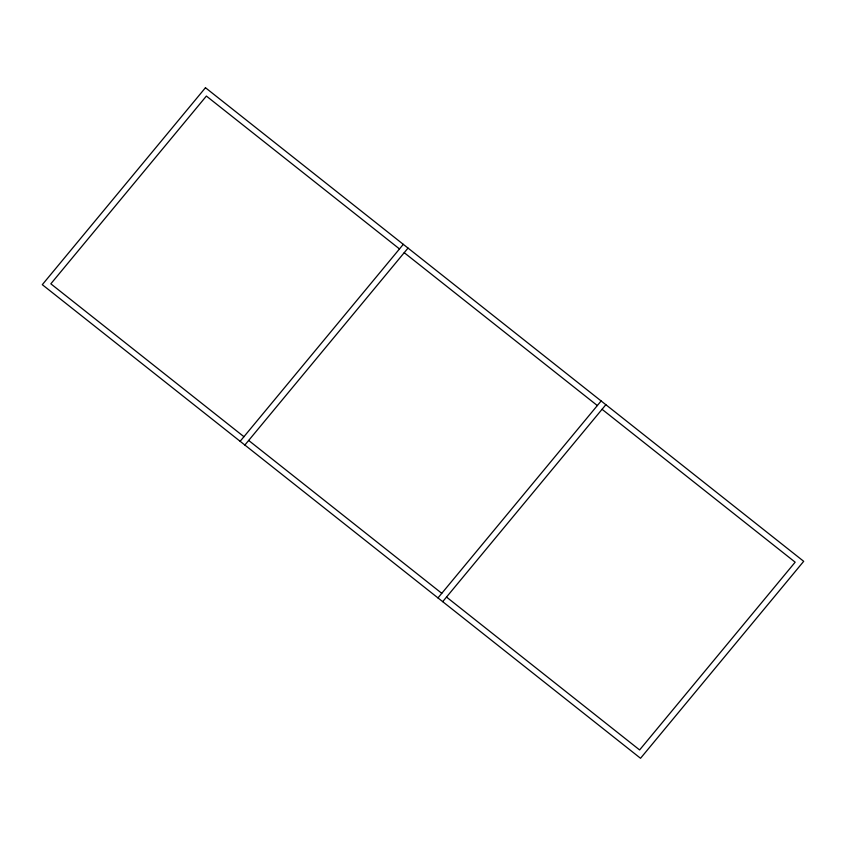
<?xml version="1.0" encoding="UTF-8"?>
<svg xmlns="http://www.w3.org/2000/svg" width="846" height="846" viewBox="0 0 846 846"><rect width="100%" height="100%" fill="white"/><g stroke="black" fill="none" stroke-linecap="round" stroke-linejoin="round"><path stroke-width="1.27" d="M240.137 441.295L403.299 244.335M244.864 445.038L408.026 248.079M437.974 597.921L601.136 400.962M442.701 601.665L605.863 404.705M399.492 248.936L206.382 96.063L50.834 283.822L243.944 436.705M404.219 252.679L597.329 405.551M602.056 409.295L795.166 562.178L639.618 749.937L446.508 597.065M248.671 440.449L441.781 593.321M205.462 87.72L42.3 284.679L640.538 758.28L803.7 561.321L205.462 87.72"/></g></svg>
